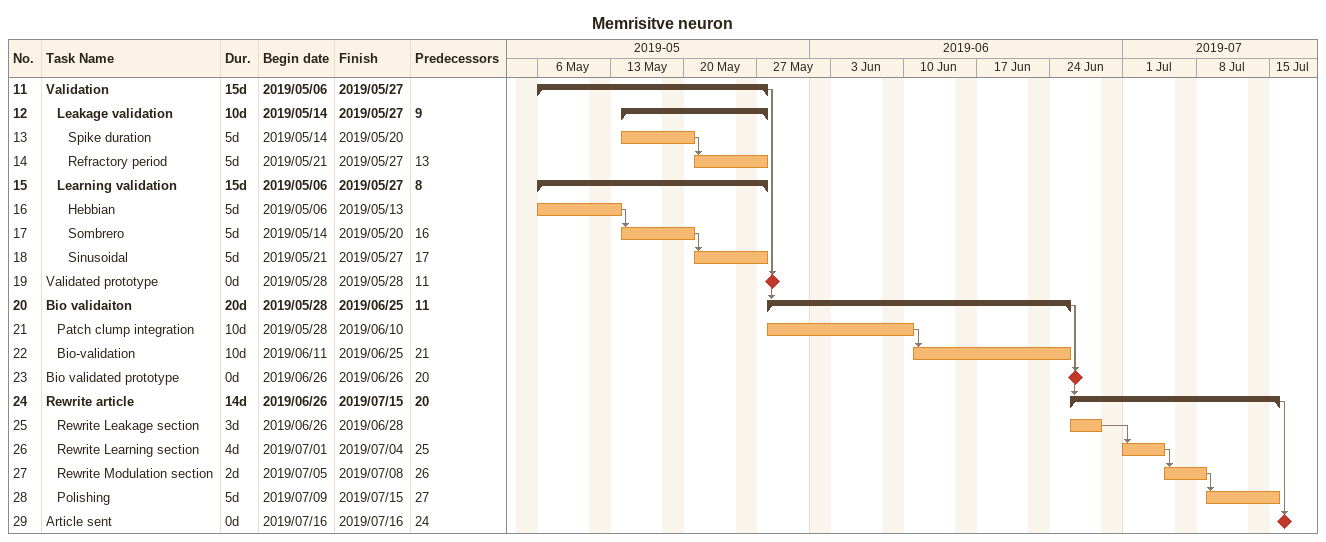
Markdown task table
Memrisitve neuron

| ID | Level | Task | Duration | Start | Finish | Predecessors |
|---|---|---|---|---|---|---|
| 11 | 1 | **Validation** | 15d | 2019-05-06 | 2019-05-27 |  |
| 12 | 2 | **Leakage validation** | 10d | 2019-05-14 | 2019-05-27 | 9 |
| 13 | 3 | Spike duration | 5d | 2019-05-14 | 2019-05-20 |  |
| 14 | 3 | Refractory period | 5d | 2019-05-21 | 2019-05-27 | 13 |
| 15 | 2 | **Learning validation** | 15d | 2019-05-06 | 2019-05-27 | 8 |
| 16 | 3 | Hebbian | 5d | 2019-05-06 | 2019-05-13 |  |
| 17 | 3 | Sombrero | 5d | 2019-05-14 | 2019-05-20 | 16 |
| 18 | 3 | Sinusoidal | 5d | 2019-05-21 | 2019-05-27 | 17 |
| 19 | 1 | Validated prototype | 0d | 2019-05-28 | 2019-05-28 | 11 |
| 20 | 1 | **Bio validaiton** | 20d | 2019-05-28 | 2019-06-25 | 11 |
| 21 | 2 | Patch clump integration | 10d | 2019-05-28 | 2019-06-10 |  |
| 22 | 2 | Bio-validation | 10d | 2019-06-11 | 2019-06-25 | 21 |
| 23 | 1 | Bio validated prototype | 0d | 2019-06-26 | 2019-06-26 | 20 |
| 24 | 1 | **Rewrite article** | 14d | 2019-06-26 | 2019-07-15 | 20 |
| 25 | 2 | Rewrite Leakage section | 3d | 2019-06-26 | 2019-06-28 |  |
| 26 | 2 | Rewrite Learning section | 4d | 2019-07-01 | 2019-07-04 | 25 |
| 27 | 2 | Rewrite Modulation section | 2d | 2019-07-05 | 2019-07-08 | 26 |
| 28 | 2 | Polishing | 5d | 2019-07-09 | 2019-07-15 | 27 |
| 29 | 1 | Article sent | 0d | 2019-07-16 | 2019-07-16 | 24 |
